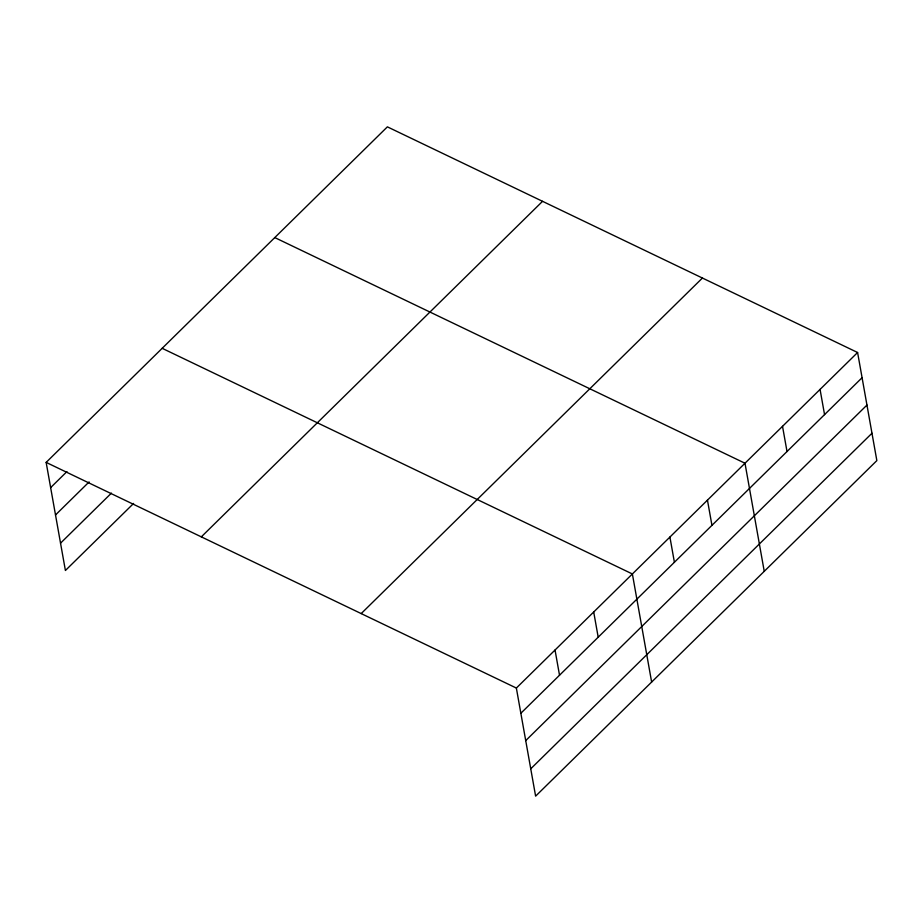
<?xml version="1.0" encoding="UTF-8"?>
<svg xmlns="http://www.w3.org/2000/svg" width="923" height="923" viewBox="0 0 923 923"><rect width="100%" height="100%" fill="white"/><g stroke="black" fill="none" stroke-linecap="round" stroke-linejoin="round"><path stroke-width="1.38" d="M46.15 462.4L387.383 126.855L857.594 352.505L876.85 460.6L535.617 796.145L516.361 688.05L46.15 462.4L65.406 570.495L133.593 503.45M50.638 487.609L66.929 471.595M55.507 514.965L89.093 481.933M60.537 543.151L111.418 493.113M201.318 536.863L542.551 201.318M361.193 613.587L702.426 278.031M516.361 688.05L857.594 352.505M520.849 713.26L862.082 377.703M525.718 740.615L866.962 405.059M530.748 768.801L871.981 433.245M274.777 237.58L744.988 463.231L764.244 571.325M162.171 348.317L632.382 573.968L651.638 682.062M820.062 389.414L824.551 414.612M782.519 426.322L787.019 451.532M707.456 500.139L711.945 525.349M669.913 537.059L674.401 562.257M593.708 611.995L598.196 637.205M555.035 650.023L559.523 675.232"/></g></svg>
